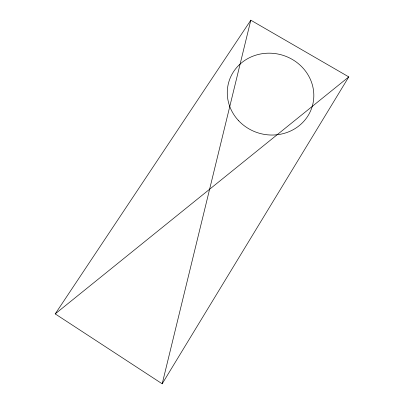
<?xml version="1.0" encoding="UTF-8"?>
<svg xmlns="http://www.w3.org/2000/svg" width="404" height="404" viewBox="0 0 404 404"><rect width="100%" height="100%" fill="white"/><g stroke="black" fill="none" stroke-linecap="round" stroke-linejoin="round"><path stroke-width="0.61" d="M162.191 383.8L250.808 20.2L348.788 76.901L162.191 383.8L55.212 313.898L250.808 20.2M55.212 313.898L348.788 76.901M238.708 120.796A43.47 40.728 15.6 0 0 311.853 107.636A43.47 40.728 15.6 0 0 261.08 53.884A43.47 40.728 15.6 0 0 238.708 120.796"/></g></svg>
